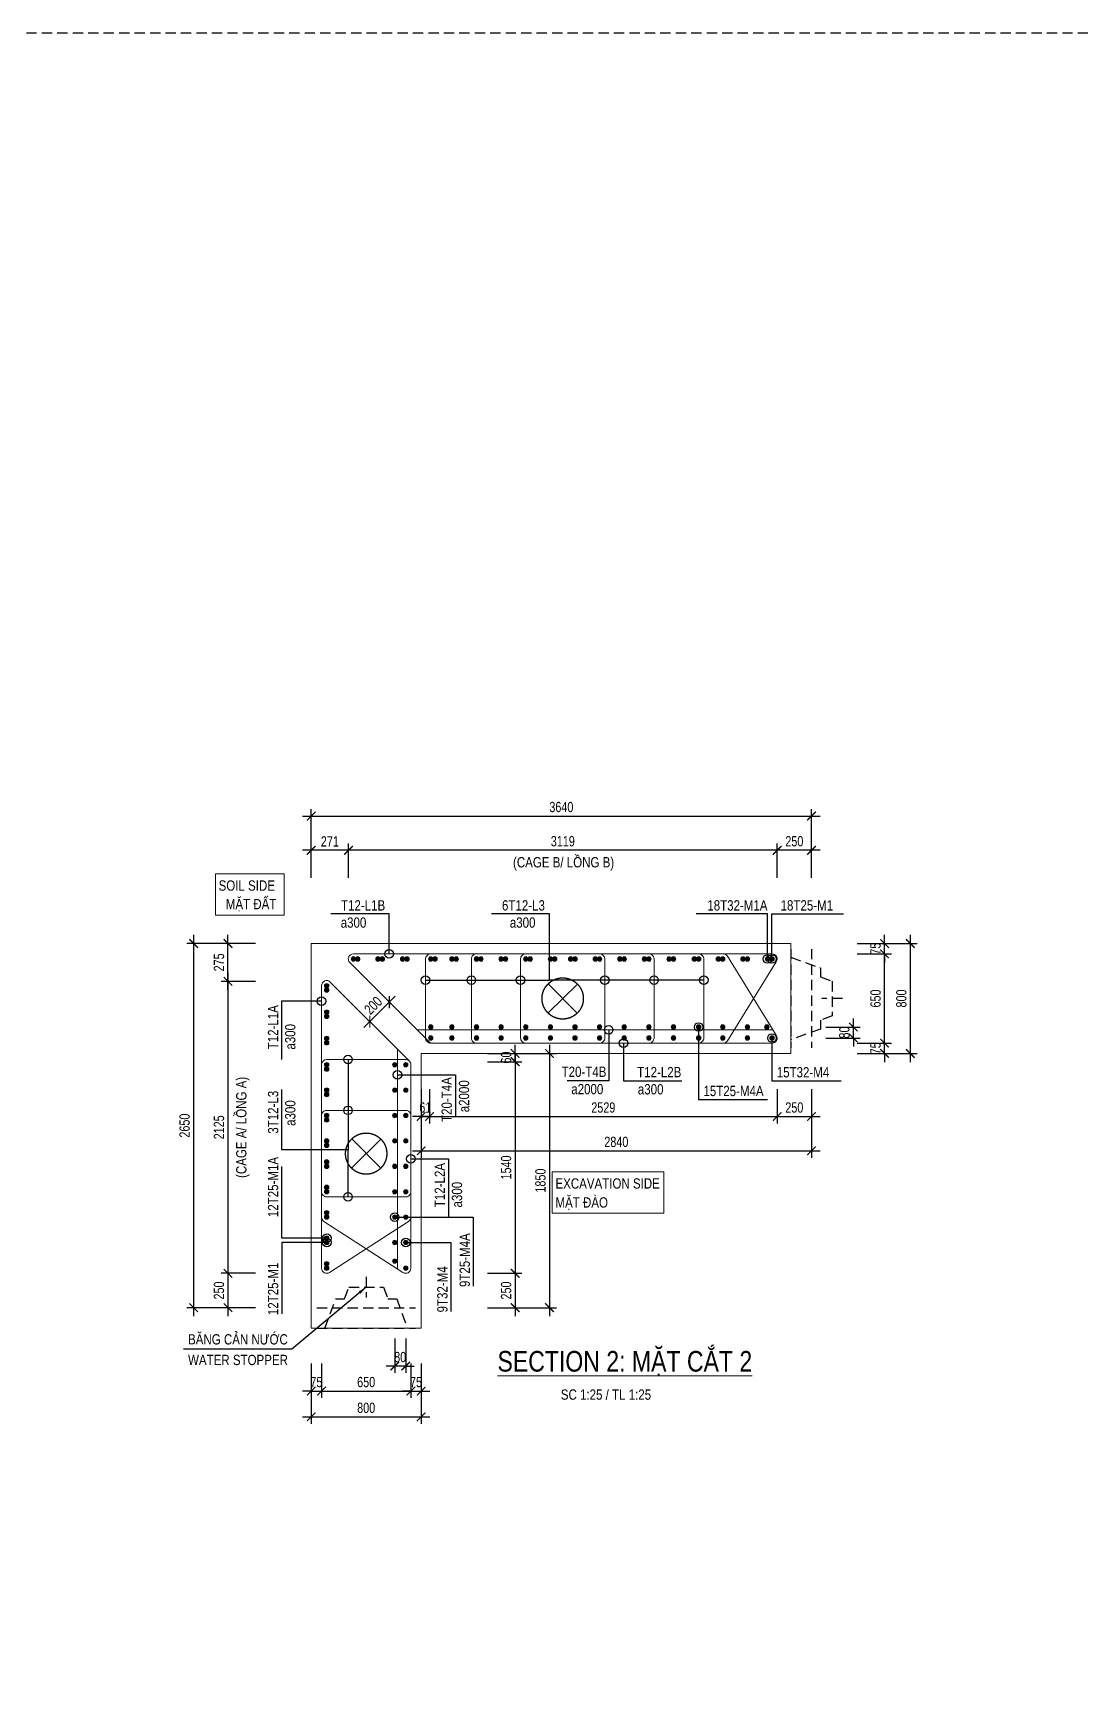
# Model space of a CAD drawing. Header units: millimetres. Extents: x 2611025 to 4139346, y -89870 to 101087.
# Drawn here: x 3029960 to 3060435, y -30106 to 17806 of the extents above; entities that cross this region are included whole.
import ezdxf
from ezdxf.enums import TextEntityAlignment as Align

# ---------------------------------------------------------------- set-up
doc = ezdxf.new("R2010")
doc.units = ezdxf.units.MM
doc.header["$LTSCALE"] = 1200
doc.header["$PDMODE"] = 35
doc.linetypes.add('CENTER', pattern=[2, 1.25, -0.25, 0.25, -0.25])
doc.linetypes.add('HIDDEN', pattern=[0.375, 0.25, -0.125])
for name, color, linetype, lineweight in [('BOUND', 3, 'Continuous', 20), ('CWS', 8, 'HIDDEN', 9), ('GRID', 74, 'CENTER', 15), ('LEADER', 8, 'Continuous', 9), ('MCT', 6, 'Continuous', 20), ('TCHI', 4, 'HIDDEN', 30), ('TEXTEN', 3, 'Continuous', 13), ('TEXTMA', 2, 'Continuous', 13), ('TEXTVN', 2, 'Continuous', 20), ('TIE', 4, 'Continuous', 13)]:
    doc.layers.add(name, color=color, linetype=linetype, lineweight=lineweight)
for name, color, linetype in [('CDC.02.DIM', 1, 'Continuous'), ('CDC.04.HIDDEN', 8, 'HIDDEN'), ('CDC.11.NOTE', 8, 'Continuous'), ('MIE', 5, 'HIDDEN')]:
    doc.layers.add(name, color=color, linetype=linetype)
doc.styles.add('DB_Arial', font='arial.ttf', dxfattribs={"width": 0.8})
doc.styles.add('SMTEXT', font='arial.ttf', dxfattribs={"width": 0.75})
doc.dimstyles.new('BSV1-100', dxfattribs={"dimtxt": 300, "dimasz": 250, "dimexe": 200, "dimexo": 0, "dimgap": 108, "dimtad": 1, "dimdec": 0, "dimdsep": 46, "dimtxsty": 'SMTEXT', "dimblk": 'ARCHTICK', "dimcen": 100, "dimdle": 250, "dimclrd": 256, "dimclre": 256, "dimclrt": 1, "dimadec": 0, "dimazin": 0, "dimtfac": 1, "dimtdec": 0, "dimtix": 1, "dimtmove": 2, "dimatfit": 3, "dimfxl": 720, "dimfxlon": 1, "dimtolj": 1, "dimtzin": 0, "dimarcsym": 0})
doc.dimstyles.new('BSV25', dxfattribs={"dimtxt": 300, "dimasz": 250, "dimexe": 200, "dimexo": 0, "dimgap": 108, "dimtad": 1, "dimdec": 0, "dimlfac": 0.25, "dimdsep": 46, "dimtxsty": 'SMTEXT', "dimblk": 'ARCHTICK', "dimcen": 100, "dimdle": 250, "dimclrd": 256, "dimclre": 256, "dimclrt": 2, "dimadec": 0, "dimazin": 0, "dimtfac": 1, "dimtdec": 0, "dimtix": 1, "dimtmove": 2, "dimatfit": 3, "dimfxl": 800, "dimfxlon": 1, "dimtolj": 1, "dimtzin": 0, "dimarcsym": 0})

# ---------------------------------------------------------------- blocks, each defined once
blk = doc.blocks.new('cws800')
at = {"layer": 'CDC.04.HIDDEN'}
for p, q in [((-600, 1440), (-600, -1440)), ((0, 1440), (0, -1440))]:
    blk.add_line(p, q, dxfattribs=at)
for points in [[(0, 1200), (-860, 888), (-860, 627), (-1200, 507), (-1200, -507), (-860, -627), (-860, -888), (0, -1200)], [(-1500, 0), (-900, 0)]]:
    blk.add_lwpolyline(points, dxfattribs=at)
blk = doc.blocks.new('_ArchTick')
at = {"color": 0, "linetype": 'ByBlock', "const_width": 0.15}
blk.add_lwpolyline([(-0.5, -0.5), (0.5, 0.5)], dxfattribs=at)
blk = doc.blocks.new('*D365')
at = {"layer": 'CDC.02.DIM', "lineweight": -2, "transparency": 16777216}
for p, q in [((3038059, -5787), (3038059, -4787)), ((3052619, -5787), (3052619, -4787)), ((3037809, -4987), (3052869, -4987))]:
    blk.add_line(p, q, dxfattribs=at)
at = {"layer": 'Defpoints', "color": 0, "transparency": 16777216}
for p in [(3052619, -4987), (3038059, -8697), (3052619, -8857)]:
    blk.add_point(p, dxfattribs=at)
at = {"layer": 'CDC.02.DIM', "lineweight": -2, "transparency": 16777216, "xscale": 250, "yscale": 250, "zscale": 250, "rotation": 180}
blk.add_blockref('_ArchTick', (3038059, -4987), dxfattribs=at)
at = {"layer": 'CDC.02.DIM', "lineweight": -2, "transparency": 16777216, "xscale": 250, "yscale": 250, "zscale": 250}
blk.add_blockref('_ArchTick', (3052619, -4987), dxfattribs=at)
at = {"layer": 'CDC.02.DIM', "color": 2, "transparency": 16777216, "insert": (3045339, -4726), "char_height": 300, "attachment_point": 5, "style": 'SMTEXT'}
blk.add_mtext('\\A1;3640', dxfattribs=at)
blk = doc.blocks.new('*D366')
at = {"layer": 'CDC.02.DIM', "lineweight": -2, "transparency": 16777216}
for p, q in [((3052869, -5984), (3051369, -5984)), ((3051619, -6784), (3051619, -5784)), ((3052619, -6784), (3052619, -5784))]:
    blk.add_line(p, q, dxfattribs=at)
at = {"layer": 'Defpoints', "color": 0, "transparency": 16777216}
for p in [(3051619, -5984), (3051619, -8697), (3052619, -8697)]:
    blk.add_point(p, dxfattribs=at)
at = {"layer": 'CDC.02.DIM', "lineweight": -2, "transparency": 16777216, "xscale": 250, "yscale": 250, "zscale": 250, "rotation": 180}
blk.add_blockref('_ArchTick', (3051619, -5984), dxfattribs=at)
at = {"layer": 'CDC.02.DIM', "lineweight": -2, "transparency": 16777216, "xscale": 250, "yscale": 250, "zscale": 250}
blk.add_blockref('_ArchTick', (3052619, -5984), dxfattribs=at)
at = {"layer": 'CDC.02.DIM', "color": 2, "transparency": 16777216, "insert": (3052119, -5722), "char_height": 300, "attachment_point": 5, "style": 'SMTEXT'}
blk.add_mtext('\\A1;250', dxfattribs=at)
blk = doc.blocks.new('*D367')
at = {"layer": 'CDC.02.DIM', "lineweight": -2, "transparency": 16777216}
for p, q in [((3051869, -5984), (3038894, -5984)), ((3039144, -6784), (3039144, -5784)), ((3051619, -6784), (3051619, -5784))]:
    blk.add_line(p, q, dxfattribs=at)
at = {"layer": 'Defpoints', "color": 0, "transparency": 16777216}
for p in [(3039144, -5984), (3039144, -8697), (3051619, -8697)]:
    blk.add_point(p, dxfattribs=at)
at = {"layer": 'CDC.02.DIM', "lineweight": -2, "transparency": 16777216, "xscale": 250, "yscale": 250, "zscale": 250, "rotation": 180}
blk.add_blockref('_ArchTick', (3039144, -5984), dxfattribs=at)
at = {"layer": 'CDC.02.DIM', "lineweight": -2, "transparency": 16777216, "xscale": 250, "yscale": 250, "zscale": 250}
blk.add_blockref('_ArchTick', (3051619, -5984), dxfattribs=at)
at = {"layer": 'CDC.02.DIM', "color": 2, "transparency": 16777216, "insert": (3045381, -5722), "char_height": 300, "attachment_point": 5, "style": 'SMTEXT'}
blk.add_mtext('\\A1;3119', dxfattribs=at)
blk = doc.blocks.new('*D368')
at = {"layer": 'CDC.02.DIM', "lineweight": -2, "transparency": 16777216}
for p, q in [((3039394, -5984), (3037809, -5984)), ((3038059, -6784), (3038059, -5784)), ((3039144, -6784), (3039144, -5784))]:
    blk.add_line(p, q, dxfattribs=at)
at = {"layer": 'Defpoints', "color": 0, "transparency": 16777216}
for p in [(3038059, -5984), (3038059, -8697), (3039144, -8697)]:
    blk.add_point(p, dxfattribs=at)
at = {"layer": 'CDC.02.DIM', "lineweight": -2, "transparency": 16777216, "xscale": 250, "yscale": 250, "zscale": 250, "rotation": 180}
blk.add_blockref('_ArchTick', (3038059, -5984), dxfattribs=at)
at = {"layer": 'CDC.02.DIM', "lineweight": -2, "transparency": 16777216, "xscale": 250, "yscale": 250, "zscale": 250}
blk.add_blockref('_ArchTick', (3039144, -5984), dxfattribs=at)
at = {"layer": 'CDC.02.DIM', "color": 2, "transparency": 16777216, "insert": (3038601, -5725), "char_height": 300, "attachment_point": 5, "style": 'SMTEXT'}
blk.add_mtext('\\A1;271', dxfattribs=at)
blk = doc.blocks.new('mct1')
at = {"lineweight": 9}
h = blk.add_hatch(color=256, dxfattribs=at)
h.dxf.hatch_style = 1
h.paths.add_polyline_path([(-16, 0, 1), (16, 0, 1)])
blk.add_circle((0, 0), 16, dxfattribs=at)
blk = doc.blocks.new('*D369')
at = {"layer": 'CDC.02.DIM', "lineweight": -2, "transparency": 16777216}
for p, q in [((3044193, -11897), (3045193, -11897)), ((3044993, -11647), (3044993, -19546)), ((3044193, -19296), (3045193, -19296))]:
    blk.add_line(p, q, dxfattribs=at)
at = {"layer": 'Defpoints', "color": 0, "transparency": 16777216}
for p in [(3041259, -11897), (3041259, -19296), (3044993, -19296)]:
    blk.add_point(p, dxfattribs=at)
at = {"layer": 'CDC.02.DIM', "lineweight": -2, "transparency": 16777216, "xscale": 250, "yscale": 250, "zscale": 250}
for p, rotation in [((3044993, -11897), 90), ((3044993, -19296), 270)]:
    blk.add_blockref('_ArchTick', p, dxfattribs=dict(at, rotation=rotation))
at = {"layer": 'CDC.02.DIM', "color": 2, "transparency": 16777216, "insert": (3044732, -15597), "char_height": 300, "attachment_point": 5, "rotation": 90, "style": 'SMTEXT'}
blk.add_mtext('\\A1;1850', dxfattribs=at)
blk = doc.blocks.new('*D370')
at = {"layer": 'CDC.02.DIM', "lineweight": -2, "transparency": 16777216}
for p, q in [((3041501, -12933), (3041501, -13933)), ((3051619, -12933), (3051619, -13933)), ((3041251, -13733), (3051869, -13733))]:
    blk.add_line(p, q, dxfattribs=at)
at = {"layer": 'Defpoints', "color": 0, "transparency": 16777216}
for p in [(3041501, -11897), (3051619, -11897), (3051619, -13733)]:
    blk.add_point(p, dxfattribs=at)
at = {"layer": 'CDC.02.DIM', "lineweight": -2, "transparency": 16777216, "xscale": 250, "yscale": 250, "zscale": 250, "rotation": 180}
blk.add_blockref('_ArchTick', (3041501, -13733), dxfattribs=at)
at = {"layer": 'CDC.02.DIM', "lineweight": -2, "transparency": 16777216, "xscale": 250, "yscale": 250, "zscale": 250}
blk.add_blockref('_ArchTick', (3051619, -13733), dxfattribs=at)
at = {"layer": 'CDC.02.DIM', "color": 2, "transparency": 16777216, "insert": (3046560, -13472), "char_height": 300, "attachment_point": 5, "style": 'SMTEXT'}
blk.add_mtext('\\A1;2529', dxfattribs=at)
blk = doc.blocks.new('*D371')
at = {"layer": 'CDC.02.DIM', "lineweight": -2, "transparency": 16777216}
for p, q in [((3041259, -13933), (3041259, -14933)), ((3052619, -13933), (3052619, -14933)), ((3041009, -14733), (3052869, -14733))]:
    blk.add_line(p, q, dxfattribs=at)
at = {"layer": 'Defpoints', "color": 0, "transparency": 16777216}
for p in [(3041259, -11897), (3052619, -11897), (3052619, -14733)]:
    blk.add_point(p, dxfattribs=at)
at = {"layer": 'CDC.02.DIM', "lineweight": -2, "transparency": 16777216, "xscale": 250, "yscale": 250, "zscale": 250, "rotation": 180}
blk.add_blockref('_ArchTick', (3041259, -14733), dxfattribs=at)
at = {"layer": 'CDC.02.DIM', "lineweight": -2, "transparency": 16777216, "xscale": 250, "yscale": 250, "zscale": 250}
blk.add_blockref('_ArchTick', (3052619, -14733), dxfattribs=at)
at = {"layer": 'CDC.02.DIM', "color": 2, "transparency": 16777216, "insert": (3046939, -14472), "char_height": 300, "attachment_point": 5, "style": 'SMTEXT'}
blk.add_mtext('\\A1;2840', dxfattribs=at)
blk = doc.blocks.new('*D372')
at = {"layer": 'CDC.02.DIM', "lineweight": -2, "transparency": 16777216}
for p, q in [((3051619, -12933), (3051619, -13933)), ((3052619, -12933), (3052619, -13933)), ((3051369, -13733), (3052869, -13733))]:
    blk.add_line(p, q, dxfattribs=at)
at = {"layer": 'Defpoints', "color": 0, "transparency": 16777216}
for p in [(3051619, -11897), (3052619, -11897), (3052619, -13733)]:
    blk.add_point(p, dxfattribs=at)
at = {"layer": 'CDC.02.DIM', "lineweight": -2, "transparency": 16777216, "xscale": 250, "yscale": 250, "zscale": 250, "rotation": 180}
blk.add_blockref('_ArchTick', (3051619, -13733), dxfattribs=at)
at = {"layer": 'CDC.02.DIM', "lineweight": -2, "transparency": 16777216, "xscale": 250, "yscale": 250, "zscale": 250}
blk.add_blockref('_ArchTick', (3052619, -13733), dxfattribs=at)
at = {"layer": 'CDC.02.DIM', "color": 2, "transparency": 16777216, "insert": (3052119, -13472), "char_height": 300, "attachment_point": 5, "style": 'SMTEXT'}
blk.add_mtext('\\A1;250', dxfattribs=at)
blk = doc.blocks.new('*D373')
at = {"layer": 'CDC.02.DIM', "lineweight": -2, "transparency": 16777216}
for p, q in [((3043993, -11886), (3043993, -18546)), ((3043193, -12136), (3044193, -12136)), ((3043193, -18296), (3044193, -18296))]:
    blk.add_line(p, q, dxfattribs=at)
at = {"layer": 'Defpoints', "color": 0, "transparency": 16777216}
for p in [(3041259, -12136), (3041259, -18296), (3043993, -18296)]:
    blk.add_point(p, dxfattribs=at)
at = {"layer": 'CDC.02.DIM', "lineweight": -2, "transparency": 16777216, "xscale": 250, "yscale": 250, "zscale": 250}
for p, rotation in [((3043993, -12136), 90), ((3043993, -18296), 270)]:
    blk.add_blockref('_ArchTick', p, dxfattribs=dict(at, rotation=rotation))
at = {"layer": 'CDC.02.DIM', "color": 2, "transparency": 16777216, "insert": (3043732, -15216), "char_height": 300, "attachment_point": 5, "rotation": 90, "style": 'SMTEXT'}
blk.add_mtext('\\A1;1540', dxfattribs=at)
blk = doc.blocks.new('*D374')
at = {"layer": 'CDC.02.DIM', "lineweight": -2, "transparency": 16777216}
for p, q in [((3043993, -18046), (3043993, -19546)), ((3043193, -18296), (3044193, -18296)), ((3043193, -19296), (3044193, -19296))]:
    blk.add_line(p, q, dxfattribs=at)
at = {"layer": 'Defpoints', "color": 0, "transparency": 16777216}
for p in [(3041259, -18296), (3041259, -19296), (3043993, -19296)]:
    blk.add_point(p, dxfattribs=at)
at = {"layer": 'CDC.02.DIM', "lineweight": -2, "transparency": 16777216, "xscale": 250, "yscale": 250, "zscale": 250}
for p, rotation in [((3043993, -18296), 90), ((3043993, -19296), 270)]:
    blk.add_blockref('_ArchTick', p, dxfattribs=dict(at, rotation=rotation))
at = {"layer": 'CDC.02.DIM', "color": 2, "transparency": 16777216, "insert": (3043732, -18796), "char_height": 300, "attachment_point": 5, "rotation": 90, "style": 'SMTEXT'}
blk.add_mtext('\\A1;250', dxfattribs=at)
blk = doc.blocks.new('*D375')
at = {"layer": 'CDC.02.DIM', "lineweight": -2, "transparency": 16777216}
for p, q in [((3043193, -11897), (3044193, -11897)), ((3043993, -11897), (3043993, -11647)), ((3043993, -12136), (3043993, -11897)), ((3043193, -12136), (3044193, -12136)), ((3043993, -12136), (3043993, -12386))]:
    blk.add_line(p, q, dxfattribs=at)
at = {"layer": 'Defpoints', "color": 0, "transparency": 16777216}
for p in [(3041259, -11897), (3043993, -11897), (3041259, -12136)]:
    blk.add_point(p, dxfattribs=at)
at = {"layer": 'CDC.02.DIM', "lineweight": -2, "transparency": 16777216, "xscale": 250, "yscale": 250, "zscale": 250}
for p, rotation in [((3043993, -11897), 270), ((3043993, -12136), 90)]:
    blk.add_blockref('_ArchTick', p, dxfattribs=dict(at, rotation=rotation))
at = {"layer": 'CDC.02.DIM', "color": 2, "transparency": 16777216, "insert": (3043732, -12016), "char_height": 300, "attachment_point": 5, "rotation": 90, "style": 'SMTEXT'}
blk.add_mtext('\\A1;60', dxfattribs=at)
blk = doc.blocks.new('*D376')
at = {"layer": 'CDC.02.DIM', "lineweight": -2, "transparency": 16777216}
for p, q in [((3041259, -12933), (3041259, -13933)), ((3041501, -12933), (3041501, -13933)), ((3041259, -13733), (3041009, -13733)), ((3041501, -13733), (3041259, -13733)), ((3041501, -13733), (3041751, -13733))]:
    blk.add_line(p, q, dxfattribs=at)
at = {"layer": 'Defpoints', "color": 0, "transparency": 16777216}
for p in [(3041259, -11897), (3041501, -11897), (3041259, -13733)]:
    blk.add_point(p, dxfattribs=at)
at = {"layer": 'CDC.02.DIM', "lineweight": -2, "transparency": 16777216, "xscale": 250, "yscale": 250, "zscale": 250}
blk.add_blockref('_ArchTick', (3041259, -13733), dxfattribs=at)
at = {"layer": 'CDC.02.DIM', "lineweight": -2, "transparency": 16777216, "xscale": 250, "yscale": 250, "zscale": 250, "rotation": 180}
blk.add_blockref('_ArchTick', (3041501, -13733), dxfattribs=at)
at = {"layer": 'CDC.02.DIM', "color": 2, "transparency": 16777216, "insert": (3041380, -13472), "char_height": 300, "attachment_point": 5, "style": 'SMTEXT'}
blk.add_mtext('\\A1;61', dxfattribs=at)
blk = doc.blocks.new('*D377')
at = {"layer": 'CDC.02.DIM', "lineweight": -2, "transparency": 16777216}
for p, q in [((3055495, -12147), (3055495, -8447)), ((3054695, -8697), (3055695, -8697)), ((3054695, -11897), (3055695, -11897))]:
    blk.add_line(p, q, dxfattribs=at)
at = {"layer": 'Defpoints', "color": 0, "transparency": 16777216}
for p in [(3052019, -8697), (3055495, -8697), (3052019, -11897)]:
    blk.add_point(p, dxfattribs=at)
at = {"layer": 'CDC.02.DIM', "lineweight": -2, "transparency": 16777216, "xscale": 250, "yscale": 250, "zscale": 250}
for p, rotation in [((3055495, -8697), 90), ((3055495, -11897), 270)]:
    blk.add_blockref('_ArchTick', p, dxfattribs=dict(at, rotation=rotation))
at = {"layer": 'CDC.02.DIM', "color": 2, "transparency": 16777216, "insert": (3055234, -10297), "char_height": 300, "attachment_point": 5, "rotation": 90, "style": 'SMTEXT'}
blk.add_mtext('\\A1;800', dxfattribs=at)
blk = doc.blocks.new('*D378')
at = {"layer": 'CDC.02.DIM', "lineweight": -2, "transparency": 16777216}
for p, q in [((3054745, -11597), (3054745, -11347)), ((3053945, -11597), (3054945, -11597)), ((3053945, -11897), (3054945, -11897)), ((3054745, -11897), (3054745, -11597)), ((3054745, -11897), (3054745, -12147))]:
    blk.add_line(p, q, dxfattribs=at)
at = {"layer": 'Defpoints', "color": 0, "transparency": 16777216}
for p in [(3052019, -11597), (3052019, -11897), (3054745, -11597)]:
    blk.add_point(p, dxfattribs=at)
at = {"layer": 'CDC.02.DIM', "lineweight": -2, "transparency": 16777216, "xscale": 250, "yscale": 250, "zscale": 250}
for p, rotation in [((3054745, -11597), 270), ((3054745, -11897), 90)]:
    blk.add_blockref('_ArchTick', p, dxfattribs=dict(at, rotation=rotation))
at = {"layer": 'CDC.02.DIM', "color": 2, "transparency": 16777216, "insert": (3054484, -11747), "char_height": 300, "attachment_point": 5, "rotation": 90, "style": 'SMTEXT'}
blk.add_mtext('\\A1;75', dxfattribs=at)
blk = doc.blocks.new('*D379')
at = {"layer": 'CDC.02.DIM', "lineweight": -2, "transparency": 16777216}
for p, q in [((3053945, -8997), (3054945, -8997)), ((3054745, -11847), (3054745, -8747)), ((3053945, -11597), (3054945, -11597))]:
    blk.add_line(p, q, dxfattribs=at)
at = {"layer": 'Defpoints', "color": 0, "transparency": 16777216}
for p in [(3052019, -8997), (3054745, -8997), (3052019, -11597)]:
    blk.add_point(p, dxfattribs=at)
at = {"layer": 'CDC.02.DIM', "lineweight": -2, "transparency": 16777216, "xscale": 250, "yscale": 250, "zscale": 250}
for p, rotation in [((3054745, -8997), 90), ((3054745, -11597), 270)]:
    blk.add_blockref('_ArchTick', p, dxfattribs=dict(at, rotation=rotation))
at = {"layer": 'CDC.02.DIM', "color": 2, "transparency": 16777216, "insert": (3054484, -10297), "char_height": 300, "attachment_point": 5, "rotation": 90, "style": 'SMTEXT'}
blk.add_mtext('\\A1;650', dxfattribs=at)
blk = doc.blocks.new('*D380')
at = {"layer": 'CDC.02.DIM', "lineweight": -2, "transparency": 16777216}
for p, q in [((3054745, -8697), (3054745, -8447)), ((3053945, -8697), (3054945, -8697)), ((3053945, -8997), (3054945, -8997)), ((3054745, -8997), (3054745, -8697)), ((3054745, -8997), (3054745, -9247))]:
    blk.add_line(p, q, dxfattribs=at)
at = {"layer": 'Defpoints', "color": 0, "transparency": 16777216}
for p in [(3052019, -8697), (3052019, -8997), (3054745, -8697)]:
    blk.add_point(p, dxfattribs=at)
at = {"layer": 'CDC.02.DIM', "lineweight": -2, "transparency": 16777216, "xscale": 250, "yscale": 250, "zscale": 250}
for p, rotation in [((3054745, -8697), 270), ((3054745, -8997), 90)]:
    blk.add_blockref('_ArchTick', p, dxfattribs=dict(at, rotation=rotation))
at = {"layer": 'CDC.02.DIM', "color": 2, "transparency": 16777216, "insert": (3054484, -8847), "char_height": 300, "attachment_point": 5, "rotation": 90, "style": 'SMTEXT'}
blk.add_mtext('\\A1;75', dxfattribs=at)
blk = doc.blocks.new('*D381')
at = {"layer": 'CDC.02.DIM', "lineweight": -2, "transparency": 16777216}
for p, q in [((3034637, -8447), (3034637, -19546)), ((3035437, -8697), (3034437, -8697)), ((3035437, -19296), (3034437, -19296))]:
    blk.add_line(p, q, dxfattribs=at)
at = {"layer": 'Defpoints', "color": 0, "transparency": 16777216}
for p in [(3038059, -8697), (3034637, -19296), (3038059, -19296)]:
    blk.add_point(p, dxfattribs=at)
at = {"layer": 'CDC.02.DIM', "lineweight": -2, "transparency": 16777216, "xscale": 250, "yscale": 250, "zscale": 250}
for p, rotation in [((3034637, -8697), 90), ((3034637, -19296), 270)]:
    blk.add_blockref('_ArchTick', p, dxfattribs=dict(at, rotation=rotation))
at = {"layer": 'CDC.02.DIM', "color": 2, "transparency": 16777216, "insert": (3034376, -13997), "char_height": 300, "attachment_point": 5, "rotation": 90, "style": 'SMTEXT'}
blk.add_mtext('\\A1;2650', dxfattribs=at)
blk = doc.blocks.new('*D382')
at = {"layer": 'CDC.02.DIM', "lineweight": -2, "transparency": 16777216}
for p, q in [((3035637, -9548), (3035637, -18546)), ((3036437, -9798), (3035437, -9798)), ((3036437, -18296), (3035437, -18296))]:
    blk.add_line(p, q, dxfattribs=at)
at = {"layer": 'Defpoints', "color": 0, "transparency": 16777216}
for p in [(3038429, -9798), (3035637, -18296), (3038059, -18296)]:
    blk.add_point(p, dxfattribs=at)
at = {"layer": 'CDC.02.DIM', "lineweight": -2, "transparency": 16777216, "xscale": 250, "yscale": 250, "zscale": 250}
for p, rotation in [((3035637, -9798), 90), ((3035637, -18296), 270)]:
    blk.add_blockref('_ArchTick', p, dxfattribs=dict(at, rotation=rotation))
at = {"layer": 'CDC.02.DIM', "color": 2, "transparency": 16777216, "insert": (3035376, -14047), "char_height": 300, "attachment_point": 5, "rotation": 90, "style": 'SMTEXT'}
blk.add_mtext('\\A1;2125', dxfattribs=at)
blk = doc.blocks.new('*D383')
at = {"layer": 'CDC.02.DIM', "lineweight": -2, "transparency": 16777216}
for p, q in [((3035637, -18046), (3035637, -19546)), ((3036437, -18296), (3035437, -18296)), ((3036437, -19296), (3035437, -19296))]:
    blk.add_line(p, q, dxfattribs=at)
at = {"layer": 'Defpoints', "color": 0, "transparency": 16777216}
for p in [(3038059, -18296), (3035637, -19296), (3038059, -19296)]:
    blk.add_point(p, dxfattribs=at)
at = {"layer": 'CDC.02.DIM', "lineweight": -2, "transparency": 16777216, "xscale": 250, "yscale": 250, "zscale": 250}
for p, rotation in [((3035637, -18296), 90), ((3035637, -19296), 270)]:
    blk.add_blockref('_ArchTick', p, dxfattribs=dict(at, rotation=rotation))
at = {"layer": 'CDC.02.DIM', "color": 2, "transparency": 16777216, "insert": (3035376, -18796), "char_height": 300, "attachment_point": 5, "rotation": 90, "style": 'SMTEXT'}
blk.add_mtext('\\A1;250', dxfattribs=at)
blk = doc.blocks.new('*D384')
at = {"layer": 'CDC.02.DIM', "lineweight": -2, "transparency": 16777216}
for p, q in [((3035637, -10048), (3035637, -8447)), ((3036437, -8697), (3035437, -8697)), ((3036437, -9798), (3035437, -9798))]:
    blk.add_line(p, q, dxfattribs=at)
at = {"layer": 'Defpoints', "color": 0, "transparency": 16777216}
for p in [(3035637, -8697), (3038059, -8697), (3038429, -9798)]:
    blk.add_point(p, dxfattribs=at)
at = {"layer": 'CDC.02.DIM', "lineweight": -2, "transparency": 16777216, "xscale": 250, "yscale": 250, "zscale": 250}
for p, rotation in [((3035637, -8697), 90), ((3035637, -9798), 270)]:
    blk.add_blockref('_ArchTick', p, dxfattribs=dict(at, rotation=rotation))
at = {"layer": 'CDC.02.DIM', "color": 2, "transparency": 16777216, "insert": (3035376, -9247), "char_height": 300, "attachment_point": 5, "rotation": 90, "style": 'SMTEXT'}
blk.add_mtext('\\A1;275', dxfattribs=at)
blk = doc.blocks.new('*D385')
at = {"layer": 'CDC.02.DIM', "lineweight": -2, "transparency": 16777216}
for p, q in [((3038059, -21674), (3038059, -22674)), ((3041259, -21674), (3041259, -22674)), ((3037809, -22474), (3041509, -22474))]:
    blk.add_line(p, q, dxfattribs=at)
at = {"layer": 'Defpoints', "color": 0, "transparency": 16777216}
for p in [(3038059, -20624), (3041259, -20624), (3041259, -22474)]:
    blk.add_point(p, dxfattribs=at)
at = {"layer": 'CDC.02.DIM', "lineweight": -2, "transparency": 16777216, "xscale": 250, "yscale": 250, "zscale": 250, "rotation": 180}
blk.add_blockref('_ArchTick', (3038059, -22474), dxfattribs=at)
at = {"layer": 'CDC.02.DIM', "lineweight": -2, "transparency": 16777216, "xscale": 250, "yscale": 250, "zscale": 250}
blk.add_blockref('_ArchTick', (3041259, -22474), dxfattribs=at)
at = {"layer": 'CDC.02.DIM', "color": 2, "transparency": 16777216, "insert": (3039659, -22213), "char_height": 300, "attachment_point": 5, "style": 'SMTEXT'}
blk.add_mtext('\\A1;800', dxfattribs=at)
blk = doc.blocks.new('*D386')
at = {"layer": 'CDC.02.DIM', "lineweight": -2, "transparency": 16777216}
for p, q in [((3038059, -20924), (3038059, -21924)), ((3038359, -20924), (3038359, -21924)), ((3038059, -21724), (3037809, -21724)), ((3038059, -21724), (3038359, -21724)), ((3038359, -21724), (3038609, -21724))]:
    blk.add_line(p, q, dxfattribs=at)
at = {"layer": 'Defpoints', "color": 0, "transparency": 16777216}
for p in [(3038059, -20624), (3038359, -20624), (3038359, -21724)]:
    blk.add_point(p, dxfattribs=at)
at = {"layer": 'CDC.02.DIM', "lineweight": -2, "transparency": 16777216, "xscale": 250, "yscale": 250, "zscale": 250}
blk.add_blockref('_ArchTick', (3038059, -21724), dxfattribs=at)
at = {"layer": 'CDC.02.DIM', "lineweight": -2, "transparency": 16777216, "xscale": 250, "yscale": 250, "zscale": 250, "rotation": 180}
blk.add_blockref('_ArchTick', (3038359, -21724), dxfattribs=at)
at = {"layer": 'CDC.02.DIM', "color": 2, "transparency": 16777216, "insert": (3038209, -21463), "char_height": 300, "attachment_point": 5, "style": 'SMTEXT'}
blk.add_mtext('\\A1;75', dxfattribs=at)
blk = doc.blocks.new('*D387')
at = {"layer": 'CDC.02.DIM', "lineweight": -2, "transparency": 16777216}
for p, q in [((3038359, -20924), (3038359, -21924)), ((3040959, -20924), (3040959, -21924)), ((3038109, -21724), (3041209, -21724))]:
    blk.add_line(p, q, dxfattribs=at)
at = {"layer": 'Defpoints', "color": 0, "transparency": 16777216}
for p in [(3038359, -20624), (3040959, -20624), (3040959, -21724)]:
    blk.add_point(p, dxfattribs=at)
at = {"layer": 'CDC.02.DIM', "lineweight": -2, "transparency": 16777216, "xscale": 250, "yscale": 250, "zscale": 250, "rotation": 180}
blk.add_blockref('_ArchTick', (3038359, -21724), dxfattribs=at)
at = {"layer": 'CDC.02.DIM', "lineweight": -2, "transparency": 16777216, "xscale": 250, "yscale": 250, "zscale": 250}
blk.add_blockref('_ArchTick', (3040959, -21724), dxfattribs=at)
at = {"layer": 'CDC.02.DIM', "color": 2, "transparency": 16777216, "insert": (3039659, -21463), "char_height": 300, "attachment_point": 5, "style": 'SMTEXT'}
blk.add_mtext('\\A1;650', dxfattribs=at)
blk = doc.blocks.new('*D388')
at = {"layer": 'CDC.02.DIM', "lineweight": -2, "transparency": 16777216}
for p, q in [((3040959, -20924), (3040959, -21924)), ((3041259, -20924), (3041259, -21924)), ((3040959, -21724), (3040709, -21724)), ((3040959, -21724), (3041259, -21724)), ((3041259, -21724), (3041509, -21724))]:
    blk.add_line(p, q, dxfattribs=at)
at = {"layer": 'Defpoints', "color": 0, "transparency": 16777216}
for p in [(3040959, -20624), (3041259, -20624), (3041259, -21724)]:
    blk.add_point(p, dxfattribs=at)
at = {"layer": 'CDC.02.DIM', "lineweight": -2, "transparency": 16777216, "xscale": 250, "yscale": 250, "zscale": 250}
blk.add_blockref('_ArchTick', (3040959, -21724), dxfattribs=at)
at = {"layer": 'CDC.02.DIM', "lineweight": -2, "transparency": 16777216, "xscale": 250, "yscale": 250, "zscale": 250, "rotation": 180}
blk.add_blockref('_ArchTick', (3041259, -21724), dxfattribs=at)
at = {"layer": 'CDC.02.DIM', "color": 2, "transparency": 16777216, "insert": (3041109, -21463), "char_height": 300, "attachment_point": 5, "style": 'SMTEXT'}
blk.add_mtext('\\A1;75', dxfattribs=at)
blk = doc.blocks.new('tremie')
at = {"layer": 'MIE', "color": 74, "ltscale": 1000}
for p, q in [((424, -424), (-424, 424)), ((424, 424), (-424, -424))]:
    blk.add_line(p, q, dxfattribs=at)
at = {"layer": 'MIE', "ltscale": 500}
blk.add_circle((0, 0), 600, dxfattribs=at)
blk = doc.blocks.new('*D389')
at = {"layer": 'CDC.02.DIM', "lineweight": -2, "transparency": 16777216}
for p, q in [((3039588, -11145), (3040507, -10226)), ((3040331, -10403), (3040472, -10544)), ((3039765, -10969), (3039906, -11110))]:
    blk.add_line(p, q, dxfattribs=at)
at = {"layer": 'Defpoints', "color": 0, "transparency": 16777216}
for p in [(3040331, -10403), (3040331, -10403), (3039765, -10969)]:
    blk.add_point(p, dxfattribs=at)
at = {"layer": 'CDC.02.DIM', "lineweight": -2, "transparency": 16777216, "xscale": 250, "yscale": 250, "zscale": 250}
for p, rotation in [((3040331, -10403), 45), ((3039765, -10969), 225)]:
    blk.add_blockref('_ArchTick', p, dxfattribs=dict(at, rotation=rotation))
at = {"layer": 'CDC.02.DIM', "color": 2, "transparency": 16777216, "insert": (3039863, -10501), "char_height": 300, "attachment_point": 5, "rotation": 45, "style": 'SMTEXT'}
blk.add_mtext('\\A1;200', dxfattribs=at)
blk = doc.blocks.new('*D432')
at = {"layer": 'CDC.02.DIM', "lineweight": -2, "transparency": 16777216}
for p, q in [((3040489, -20196), (3040489, -21196)), ((3040809, -20196), (3040809, -21196)), ((3040489, -20996), (3040239, -20996)), ((3040809, -20996), (3040489, -20996)), ((3040809, -20996), (3041059, -20996))]:
    blk.add_line(p, q, dxfattribs=at)
at = {"layer": 'Defpoints', "color": 0, "transparency": 16777216}
for p in [(3040489, -17939), (3040809, -18146), (3040489, -20996)]:
    blk.add_point(p, dxfattribs=at)
at = {"layer": 'CDC.02.DIM', "lineweight": -2, "transparency": 16777216, "xscale": 250, "yscale": 250, "zscale": 250}
blk.add_blockref('_ArchTick', (3040489, -20996), dxfattribs=at)
at = {"layer": 'CDC.02.DIM', "lineweight": -2, "transparency": 16777216, "xscale": 250, "yscale": 250, "zscale": 250, "rotation": 180}
blk.add_blockref('_ArchTick', (3040809, -20996), dxfattribs=at)
at = {"layer": 'CDC.02.DIM', "color": 2, "transparency": 16777216, "insert": (3040649, -20735), "char_height": 300, "attachment_point": 5, "style": 'SMTEXT'}
blk.add_mtext('\\A1;80', dxfattribs=at)
blk = doc.blocks.new('*D483')
at = {"layer": 'CDC.02.DIM', "lineweight": -2, "transparency": 16777216}
for p, q in [((3053837, -11127), (3053837, -10877)), ((3053037, -11127), (3054037, -11127)), ((3053037, -11447), (3054037, -11447)), ((3053837, -11447), (3053837, -11127)), ((3053837, -11447), (3053837, -11697))]:
    blk.add_line(p, q, dxfattribs=at)
at = {"layer": 'Defpoints', "color": 0, "transparency": 16777216}
for p in [(3051319, -11127), (3051469, -11447), (3053837, -11127)]:
    blk.add_point(p, dxfattribs=at)
at = {"layer": 'CDC.02.DIM', "lineweight": -2, "transparency": 16777216, "xscale": 250, "yscale": 250, "zscale": 250}
for p, rotation in [((3053837, -11127), 270), ((3053837, -11447), 90)]:
    blk.add_blockref('_ArchTick', p, dxfattribs=dict(at, rotation=rotation))
at = {"layer": 'CDC.02.DIM', "color": 2, "transparency": 16777216, "insert": (3053576, -11287), "char_height": 300, "attachment_point": 5, "rotation": 90, "style": 'SMTEXT'}
blk.add_mtext('\\A1;80', dxfattribs=at)

msp = doc.modelspace()

# ---------------------------------------------------------------- linework, layer by layer
at = {"layer": 'BOUND'}
msp.add_lwpolyline([(3052018.8, -11897), (3052018.8, -8697), (3038058.9, -8697), (3038058.9, -19896.1), (3041258.9, -19896.1), (3041258.9, -11897)], close=True, dxfattribs=at)
at = {"layer": 'TCHI'}
msp.add_lwpolyline([(2884868.8, 17806.3), (3104404.3, 17806.3), (3104404.3, -78017.7), (2884868.8, -78017.7)], close=True, dxfattribs=at)
at = {"layer": 'TEXTEN'}
msp.add_lwpolyline([(3035271.1, -7870), (3035271.1, -6670), (3037271.1, -6670), (3037271.1, -7870)], close=True, dxfattribs=at)
at = {"layer": 'TEXTEN', "elevation": 0}
msp.add_lwpolyline([(3045075.5, -16541.2), (3045075.5, -15341.2), (3048325.5, -15341.2), (3048325.5, -16541.2)], close=True, dxfattribs=at)
at = {"layer": 'TIE'}
for p, q in [((3041134.6, -11207), (3051496.7, -11207)), ((3040568.9, -18169.6), (3040568.9, -11772.6))]:
    msp.add_line(p, q, dxfattribs=at)
for points in [[(3049606, -11597), (3050048.6, -11597, 0.2482328), (3050172.6, -11531.3), (3051592.8, -9231.3, 0.6022653), (3051468.8, -8997), (3039286.7, -8997, 0.6681786), (3039180.6, -9253), (3041480.6, -11553, 0.1989124), (3041586.7, -11597), (3051468.8, -11597, 0.6022653), (3051592.8, -11362.6), (3050172.6, -9062.6, 0.2482328), (3050048.6, -8997), (3049606, -8997)], [(3041986.5, -11597), (3041536.5, -11597, -0.4142136), (3041386.5, -11447), (3041386.5, -9147, -0.4142136), (3041536.5, -8997), (3041986.5, -8997)], [(3043319.7, -11597), (3042869.7, -11597, -0.4142136), (3042719.7, -11447), (3042719.7, -9147, -0.4142136), (3042869.7, -8997), (3043319.7, -8997)], [(3044752.9, -11597), (3044302.9, -11597, -0.4142136), (3044152.9, -11447), (3044152.9, -9147, -0.4142136), (3044302.9, -8997), (3044752.9, -8997)], [(3046002.6, -11597), (3046452.6, -11597, 0.4142136), (3046602.6, -11447), (3046602.6, -9147, 0.4142136), (3046452.6, -8997), (3046002.6, -8997)], [(3047435.8, -11597), (3047885.8, -11597, 0.4142136), (3048035.8, -11447), (3048035.8, -9147, 0.4142136), (3047885.8, -8997), (3047435.8, -8997)], [(3048884.4, -11597), (3049334.4, -11597, 0.4142136), (3049484.4, -11447), (3049484.4, -9147, 0.4142136), (3049334.4, -8997), (3048884.4, -8997)], [(3040958.9, -12224.8, 0.1989124), (3040915, -12118.7), (3038615, -9818.7, 0.6681786), (3038358.9, -9924.8), (3038358.9, -18146.1, 0.5933499), (3038590, -18272.3), (3040890, -16786, 0.2552171), (3040958.9, -16659.8), (3040958.9, -16211.8)], [(3040958.9, -12674.8), (3040958.9, -12224.8, 0.4142136), (3040808.9, -12074.8), (3038508.9, -12074.8, 0.4142136), (3038358.9, -12224.8), (3038358.9, -12674.8)], [(3038358.9, -16211.8), (3038358.9, -16659.8, 0.2552171), (3038427.8, -16786), (3040727.8, -18272.3, 0.5933499), (3040958.9, -18146.1), (3040958.9, -12224.8)], [(3040958.9, -14153.1), (3040958.9, -13703.1, 0.4142136), (3040808.9, -13553.1), (3038508.9, -13553.1, 0.4142136), (3038358.9, -13703.1), (3038358.9, -14153.1)], [(3040958.9, -15470.6), (3040958.9, -15920.6, -0.4142136), (3040808.9, -16070.6), (3038508.9, -16070.6, -0.4142136), (3038358.9, -15920.6), (3038358.9, -15470.6)]]:
    msp.add_lwpolyline(points, format="xyb", dxfattribs=at)

# ---------------------------------------------------------------- block references
at = {"layer": 'CWS', "xscale": -1}
for p, rotation in [((3052018.8, -10297), 359.9999999999849), ((3039658.9, -19896.1), 89.99999999999993)]:
    msp.add_blockref('cws800', p, dxfattribs=dict(at, rotation=rotation))
at = {"layer": 'GRID', "rotation": 269.6724061558663}
for p in [(3045377.7, -10297), (3039658.9, -14811.9)]:
    msp.add_blockref('tremie', p, dxfattribs=at)
at = {"layer": 'MCT', "yscale": 4, "zscale": 4}
for p, xscale, rotation in [((3039286.7, -9147), -3.999999999999999, 315.6159190641258), ((3039414.7, -9147), -3.999999999999999, 315.6159190641258), ((3040003.3, -9147), -4, 315.6159190641255), ((3040131.3, -9147), -4, 315.6159190641255), ((3040719.9, -9147), -4, 315.6159190641255), ((3040847.9, -9147), -4, 315.6159190641255), ((3041536.5, -9147), -4, 315.6159190641255), ((3041664.5, -9147), -4, 315.6159190641255), ((3042153.1, -9147), -4, 315.6159190641255), ((3042281.1, -9147), -4, 315.6159190641255), ((3042869.7, -9147), -4, 315.6159190641255), ((3042997.7, -9147), -4, 315.6159190641255), ((3043586.3, -9147), -4, 315.6159190641255), ((3043714.3, -9147), -4, 315.6159190641255), ((3044302.9, -9147), -4, 315.6159190641255), ((3044430.9, -9147), -4, 315.6159190641255), ((3045019.4, -9147), -4, 315.6159190641255), ((3045147.4, -9147), -4, 315.6159190641255), ((3045608, -9147), -4, 315.6159190641255), ((3045736, -9147), -4, 315.6159190641255), ((3046324.6, -9147), -4, 315.6159190641255), ((3046452.6, -9147), -4, 315.6159190641255), ((3047041.2, -9147), -4, 315.6159190641255), ((3047169.2, -9147), -4, 315.6159190641255), ((3047757.8, -9147), -4, 315.6159190641255), ((3047885.8, -9147), -4, 315.6159190641255), ((3048474.4, -9147), -4, 315.6159190641255), ((3048602.4, -9147), -4, 315.6159190641255), ((3049206.4, -9147), -4, 315.6159190641255), ((3049334.4, -9147), -4, 315.6159190641255), ((3049907.6, -9147), -4, 315.6159190641255), ((3050035.6, -9147), -4, 315.6159190641255), ((3050624.2, -9147), -4, 315.6159190641255), ((3050752.2, -9147), -4, 315.6159190641255), ((3051340.8, -9147), -4, 315.6159190641255), ((3051468.8, -9147), -4, 315.6159190641255), ((3038508.9, -9924.8), -3.999999999999999, 315.6159190641258), ((3038508.9, -10052.8), -3.999999999999999, 315.6159190641258), ((3038508.9, -10691.4), -3.999999999999999, 315.6159190641258), ((3038508.9, -10819.4), -3.999999999999999, 315.6159190641258), ((3038508.9, -11458.1), -3.999999999999999, 315.6159190641258), ((3038508.9, -11586.1), -3.999999999999999, 315.6159190641258), ((3041536.5, -11127), 4, 224.3840809358744), ((3041536.5, -11447), 4, 224.3840809358744), ((3042153.1, -11127), 4, 224.3840809358744), ((3042153.1, -11447), 4, 224.3840809358744), ((3042869.7, -11127), 4, 224.3840809358744), ((3042869.7, -11447), 4, 224.3840809358744), ((3043586.3, -11127), 4, 224.3840809358744), ((3043586.3, -11447), 4, 224.3840809358744), ((3044302.9, -11127), 4, 224.3840809358744), ((3044302.9, -11447), 4, 224.3840809358744), ((3045019.4, -11127), 4, 224.3840809358744), ((3045019.4, -11447), 4, 224.3840809358744), ((3045736, -11127), 4, 224.3840809358744), ((3045736, -11447), 4, 224.3840809358744), ((3046452.6, -11127), 4, 224.3840809358744), ((3046452.6, -11447), 4, 224.3840809358744), ((3047169.2, -11127), 4, 224.3840809358744), ((3047169.2, -11447), 4, 224.3840809358744), ((3047885.8, -11127), 4, 224.3840809358744), ((3047885.8, -11447), 4, 224.3840809358744), ((3048602.4, -11127), 4, 224.3840809358744), ((3048602.4, -11447), 4, 224.3840809358744), ((3049334.4, -11127), 4, 224.3840809358744), ((3049334.4, -11447), 4, 224.3840809358744), ((3050035.6, -11127), 4, 224.3840809358744), ((3050035.6, -11447), 4, 224.3840809358744), ((3050752.2, -11127), 4, 224.3840809358744), ((3050752.2, -11447), 4, 224.3840809358744), ((3051318.8, -11127), 4, 224.3840809358744), ((3051468.8, -11447), 4, 224.3840809358744), ((3038508.9, -12224.8), -3.999999999999999, 315.6159190641258), ((3038508.9, -12352.8), -3.999999999999999, 315.6159190641258), ((3040488.9, -12224.8), -3.999999999999999, 315.6159190641258), ((3040808.9, -12224.8), -3.999999999999999, 315.6159190641258), ((3038508.9, -12963.9), -3.999999999999999, 315.6159190641258), ((3040488.9, -12963.9), -3.999999999999999, 315.6159190641258), ((3040808.9, -12963.9), -3.999999999999999, 315.6159190641258), ((3038508.9, -13091.9), -3.999999999999999, 315.6159190641258), ((3038508.9, -13703.1), -3.999999999999999, 315.6159190641258), ((3038508.9, -13831.1), -3.999999999999999, 315.6159190641258), ((3040488.9, -13703.1), -3.999999999999999, 315.6159190641258), ((3040808.9, -13703.1), -3.999999999999999, 315.6159190641258), ((3038508.9, -14442.3), -3.999999999999999, 315.6159190641258), ((3040488.9, -14442.3), -3.999999999999999, 315.6159190641258), ((3040808.9, -14442.3), -3.999999999999999, 315.6159190641258), ((3038508.9, -14570.3), -3.999999999999999, 315.6159190641258), ((3038508.9, -15053.4), -3.999999999999999, 315.6159190641258), ((3038508.9, -15181.4), -3.999999999999999, 315.6159190641258), ((3040488.9, -15181.4), -3.999999999999999, 315.6159190641258), ((3040808.9, -15181.4), -3.999999999999999, 315.6159190641258), ((3038508.9, -15792.6), -3.999999999999999, 315.6159190641258), ((3038508.9, -15920.6), -3.999999999999999, 315.6159190641258), ((3040488.9, -15920.6), -3.999999999999999, 315.6159190641258), ((3040808.9, -15920.6), -3.999999999999999, 315.6159190641258), ((3038508.9, -16531.8), -3.999999999999999, 315.6159190641258), ((3038508.9, -16659.8), -3.999999999999999, 315.6159190641258), ((3040488.9, -16659.8), -3.999999999999999, 315.6159190641258), ((3040808.9, -16659.8), -3.999999999999999, 315.6159190641258), ((3038508.9, -17271), -3.999999999999999, 315.6159190641258), ((3038508.9, -17399), -3.999999999999999, 315.6159190641258), ((3040488.9, -17399), -3.999999999999999, 315.6159190641258), ((3040808.9, -17399), -3.999999999999999, 315.6159190641258), ((3038508.9, -18018.1), -3.999999999999999, 315.6159190641258), ((3038508.9, -18146.1), -3.999999999999999, 315.6159190641258), ((3040488.9, -17939.3), -3.999999999999999, 315.6159190641258), ((3040808.9, -18146.1), -3.999999999999999, 315.6159190641258)]:
    msp.add_blockref('mct1', p, dxfattribs=dict(at, xscale=xscale, rotation=rotation))

# ---------------------------------------------------------------- texts
at = {"layer": 'TEXTEN', "style": 'DB_Arial', "width": 0.8}
for s, p in [('T12-L1B', (3040212.6, -7736.9)), ('6T12-L3', (3044860.4, -7736.9)), ('a300', (3044585.2, -8236.9)), ('T20-T4B', (3046649.6, -12579.8)), ('T12-L2B', (3048830.5, -12589.3))]:
    msp.add_text(s, height=300, dxfattribs=at).set_placement(p, align=Align.RIGHT)
for s, p in [('a300', (3038917.8, -8236.9)), ('a2000', (3045627.9, -13084.7)), ('a300', (3047565.3, -13089.3))]:
    msp.add_text(s, height=300, dxfattribs=at).set_placement(p)
for s, p in [('T12-L1A', (3037098.8, -10489.8)), ('T20-T4A', (3042151.3, -12587.2)), ('3T12-L3', (3037100.5, -12984)), ('a300', (3037600.5, -13259.2)), ('T12-L2A', (3041951.2, -15084.6))]:
    msp.add_text(s, height=300, rotation=90, dxfattribs=at).set_placement(p, align=Align.RIGHT)
for s, p in [('a300', (3037598.8, -11784.7)), ('a2000', (3042656.2, -13608.9)), ('a300', (3042451.2, -16379.4))]:
    msp.add_text(s, height=300, rotation=90, dxfattribs=at).set_placement(p)
at = {"layer": 'TEXTMA', "style": 'DB_Arial', "width": 0.8}
for s, p in [('18T32-M1A', (3049586.7, -7736.9)), ('18T25-M1', (3051719.8, -7736.9)), ('15T32-M4', (3051607.4, -12594.6)), ('15T25-M4A', (3049473.1, -13138.9))]:
    msp.add_text(s, height=300, dxfattribs=at).set_placement(p)
for s, rotation, p in [('12T25-M1A', 90, (3037100.5, -16660.1)), ('9T25-M4A', 90, (3042676.5, -18695.4)), ('12T25-M1', 90, (3037100.5, -19512.9)), ('9T32-M4', 90, (3042025.8, -19434.5)), ('BĂNG CẢN NƯỚC', 360, (3034475.3, -20367.4)), ('WATER STOPPER', 360, (3034475.3, -20967.4))]:
    msp.add_text(s, height=300, rotation=rotation, dxfattribs=at).set_placement(p)
at = {"layer": 'TEXTVN', "style": 'DB_Arial', "width": 0.8}
for s, p in [('(CAGE B/ LỒNG B)', (3043932.2, -6481.7, 0)), ('MẶT ĐẤT', (3035573.4, -7698.4)), ('EXCAVATION SIDE', (3045168.1, -15830.6)), ('MẶT ĐÀO', (3045168.1, -16383.3))]:
    msp.add_text(s, height=300, dxfattribs=at).set_placement(p)
msp.add_text('SOIL SIDE', height=300, dxfattribs=at).set_placement((3037003.4, -7159.4, 0), align=Align.RIGHT)
msp.add_text('(CAGE A/ LỒNG A)', height=300, rotation=90, dxfattribs=at).set_placement((3036174.9, -15520.1, 0))
at = {"layer": 'TEXTVN', "lineweight": 20, "style": 'DB_Arial', "width": 0.8}
msp.add_text('%%USECTION 2: MẶT CẮT 2', height=600, dxfattribs=at).set_placement((3050893.6, -21156.6, 0), align=Align.RIGHT)
msp.add_text('SC 1:25 / TL 1:25', height=300, dxfattribs=at).set_placement((3045323.6, -21975.5, 0))

# ---------------------------------------------------------------- dimensions: what is measured, and where the dimension line sits
at = {"layer": 'CDC.02.DIM'}
for base, p1, p2, picture, middle in [((3052618.8, -4986.8), (3038058.9, -8697), (3052618.8, -8856.7), '*D365', (3045338.8, -4725.6)), ((3038058.9, -5983.6), (3039143.7, -8697), (3038058.9, -8697), '*D368', (3038601.3, -5724.9)), ((3039143.7, -5983.6), (3051618.8, -8697), (3039143.7, -8697), '*D367', (3045381.2, -5722.3)), ((3051618.8, -5983.6), (3052618.8, -8697), (3051618.8, -8697), '*D366', (3052118.8, -5722.4)), ((3052618.8, -14733.3), (3041258.9, -11897), (3052618.8, -11897), '*D371', (3046938.8, -14472.1)), ((3041258.9, -13733.3), (3041501.4, -11897), (3041258.9, -11897), '*D376', (3041380.1, -13472.1)), ((3051618.8, -13733.3), (3041501.4, -11897), (3051618.8, -11897), '*D370', (3046560.1, -13472.1)), ((3052618.8, -13733.3), (3051618.8, -11897), (3052618.8, -11897), '*D372', (3052118.8, -13472.1)), ((3040488.9, -20996.2), (3040808.9, -18146.1), (3040488.9, -17939.3), '*D432', (3040648.9, -20735)), ((3041258.9, -22473.9), (3038058.9, -20623.8), (3041258.9, -20623.8), '*D385', (3039658.9, -22212.7)), ((3038358.9, -21723.9), (3038058.9, -20623.8), (3038358.9, -20623.8), '*D386', (3038208.9, -21463.3)), ((3040958.9, -21723.9), (3038358.9, -20623.8), (3040958.9, -20623.8), '*D387', (3039658.9, -21462.7)), ((3041258.9, -21723.9), (3040958.9, -20623.8), (3041258.9, -20623.8), '*D388', (3041108.9, -21463.3))]:
    dim = msp.add_linear_dim(base=base, p1=p1, p2=p2, dimstyle='BSV25', dxfattribs=at)
    dim.commit()
    dim.dimension.update_dxf_attribs({"geometry": picture, "text_midpoint": middle})
for base, p1, p2, picture, middle in [((3034637.2, -19296.1), (3038058.9, -8697), (3038058.9, -19296.1), '*D381', (3034376.1, -13996.5)), ((3035637.2, -8697), (3038429.2, -9797.7), (3038058.9, -8697), '*D384', (3035376.1, -9247.3)), ((3055495, -8697), (3052018.8, -11897), (3052018.8, -8697), '*D377', (3055233.9, -10297)), ((3054745, -8697), (3052018.8, -8997), (3052018.8, -8697), '*D380', (3054484.5, -8847)), ((3054745, -8997), (3052018.8, -11597), (3052018.8, -8997), '*D379', (3054483.9, -10297)), ((3035637.2, -18296.1), (3038429.2, -9797.7), (3038058.9, -18296.1), '*D382', (3035376.1, -14046.9)), ((3053836.9, -11127), (3051468.8, -11447), (3051318.8, -11127), '*D483', (3053575.7, -11287)), ((3054745, -11597), (3052018.8, -11897), (3052018.8, -11597), '*D378', (3054484.5, -11747)), ((3044993.1, -19296.1), (3041258.9, -11897), (3041258.9, -19296.1), '*D369', (3044732, -15596.5)), ((3043993.1, -11897), (3041258.9, -12135.7), (3041258.9, -11897), '*D375', (3043732, -12016.3)), ((3043993.1, -18296.1), (3041258.9, -12135.7), (3041258.9, -18296.1), '*D373', (3043732, -15215.9)), ((3035637.2, -19296.1), (3038058.9, -18296.1), (3038058.9, -19296.1), '*D383', (3035376.1, -18796.1)), ((3043993.1, -19296.1), (3041258.9, -18296.1), (3041258.9, -19296.1), '*D374', (3043732, -18796.1))]:
    dim = msp.add_linear_dim(base=base, p1=p1, p2=p2, angle=90, dimstyle='BSV25', dxfattribs=at)
    dim.commit()
    dim.dimension.update_dxf_attribs({"geometry": picture, "text_midpoint": middle})
dim = msp.add_aligned_dim(p1=(3039765, -10968.7), p2=(3040330.6, -10403), distance=0, dimstyle='BSV25', dxfattribs=at)
dim.commit()
dim.dimension.update_dxf_attribs({"geometry": '*D389', "text_midpoint": (3039863.1, -10501.2)})

# ---------------------------------------------------------------- leaders
at = {"layer": 'CDC.11.NOTE'}
msp.add_leader([(3039658.9, -18696.1), (3037494.4, -20507.8), (3034340.9, -20507.8)], dimstyle='BSV1-100', override={"dimgap": 108, "dimtad": 0}, dxfattribs=at)
at = {"layer": 'LEADER'}
for points in [[(3040330.3, -8997), (3040330.3, -7836.9), (3038632, -7836.9)], [(3041386.5, -9766.9), (3044990.9, -9766.9), (3044990.9, -7836.9), (3043305.7, -7836.9)], [(3042719.7, -9766.9), (3044990.9, -9766.9), (3044990.9, -7836.9), (3043305.7, -7836.9)], [(3049484.4, -9766.9), (3044990.9, -9766.9), (3044990.9, -7836.9), (3043305.7, -7836.9)], [(3046602.6, -9766.9), (3044990.9, -9766.9), (3044990.9, -7836.9), (3043305.7, -7836.9)], [(3048035.8, -9766.9), (3044990.9, -9766.9), (3044990.9, -7836.9), (3043305.7, -7836.9)], [(3044152.9, -9766.9), (3044990.9, -9766.9), (3044990.9, -7836.9), (3043305.7, -7836.9)], [(3051340.8, -9147), (3051340.8, -7836.9), (3049261.1, -7836.9)], [(3051468.8, -9147), (3051468.8, -7836.9), (3053548.4, -7836.9)], [(3038358.9, -10372.2), (3037198.8, -10372.2), (3037198.8, -12070.5)], [(3049334.4, -11127), (3049334.4, -13233.6), (3051343, -13233.6)], [(3046715.9, -11207), (3046715.9, -12689.3), (3045503.5, -12689.3)], [(3047147.1, -11597), (3047147.1, -12689.3), (3048845.4, -12689.3)], [(3051468.8, -11447), (3051468.8, -12689.3), (3053477.4, -12689.3)], [(3039130.5, -12074.8), (3039130.5, -14705.6), (3037200.5, -14705.6), (3037200.5, -12949.6)], [(3040568.9, -12520.9), (3042260.9, -12520.9), (3042260.9, -13733.3)], [(3039130.5, -13553.1), (3039130.5, -14705.6), (3037200.5, -14705.6), (3037200.5, -12949.6)], [(3039130.5, -16070.6), (3039130.5, -14705.6), (3037200.5, -14705.6), (3037200.5, -12949.6)], [(3040958.9, -14966.9), (3042051.2, -14966.9), (3042051.2, -16665.2)], [(3038510.5, -17271), (3037200.5, -17271), (3037200.5, -15191.3)], [(3040488.9, -16659.8), (3042771.3, -16659.8), (3042771.3, -18668.4)], [(3038510.5, -17399), (3037200.5, -17399), (3037200.5, -19478.6)], [(3040810.5, -17399), (3042120.6, -17399), (3042120.6, -19407.6)]]:
    msp.add_leader(points, dimstyle='BSV25', override={"dimldrblk": 'Origin'}, dxfattribs=at)

doc.saveas('drawing.dxf')
